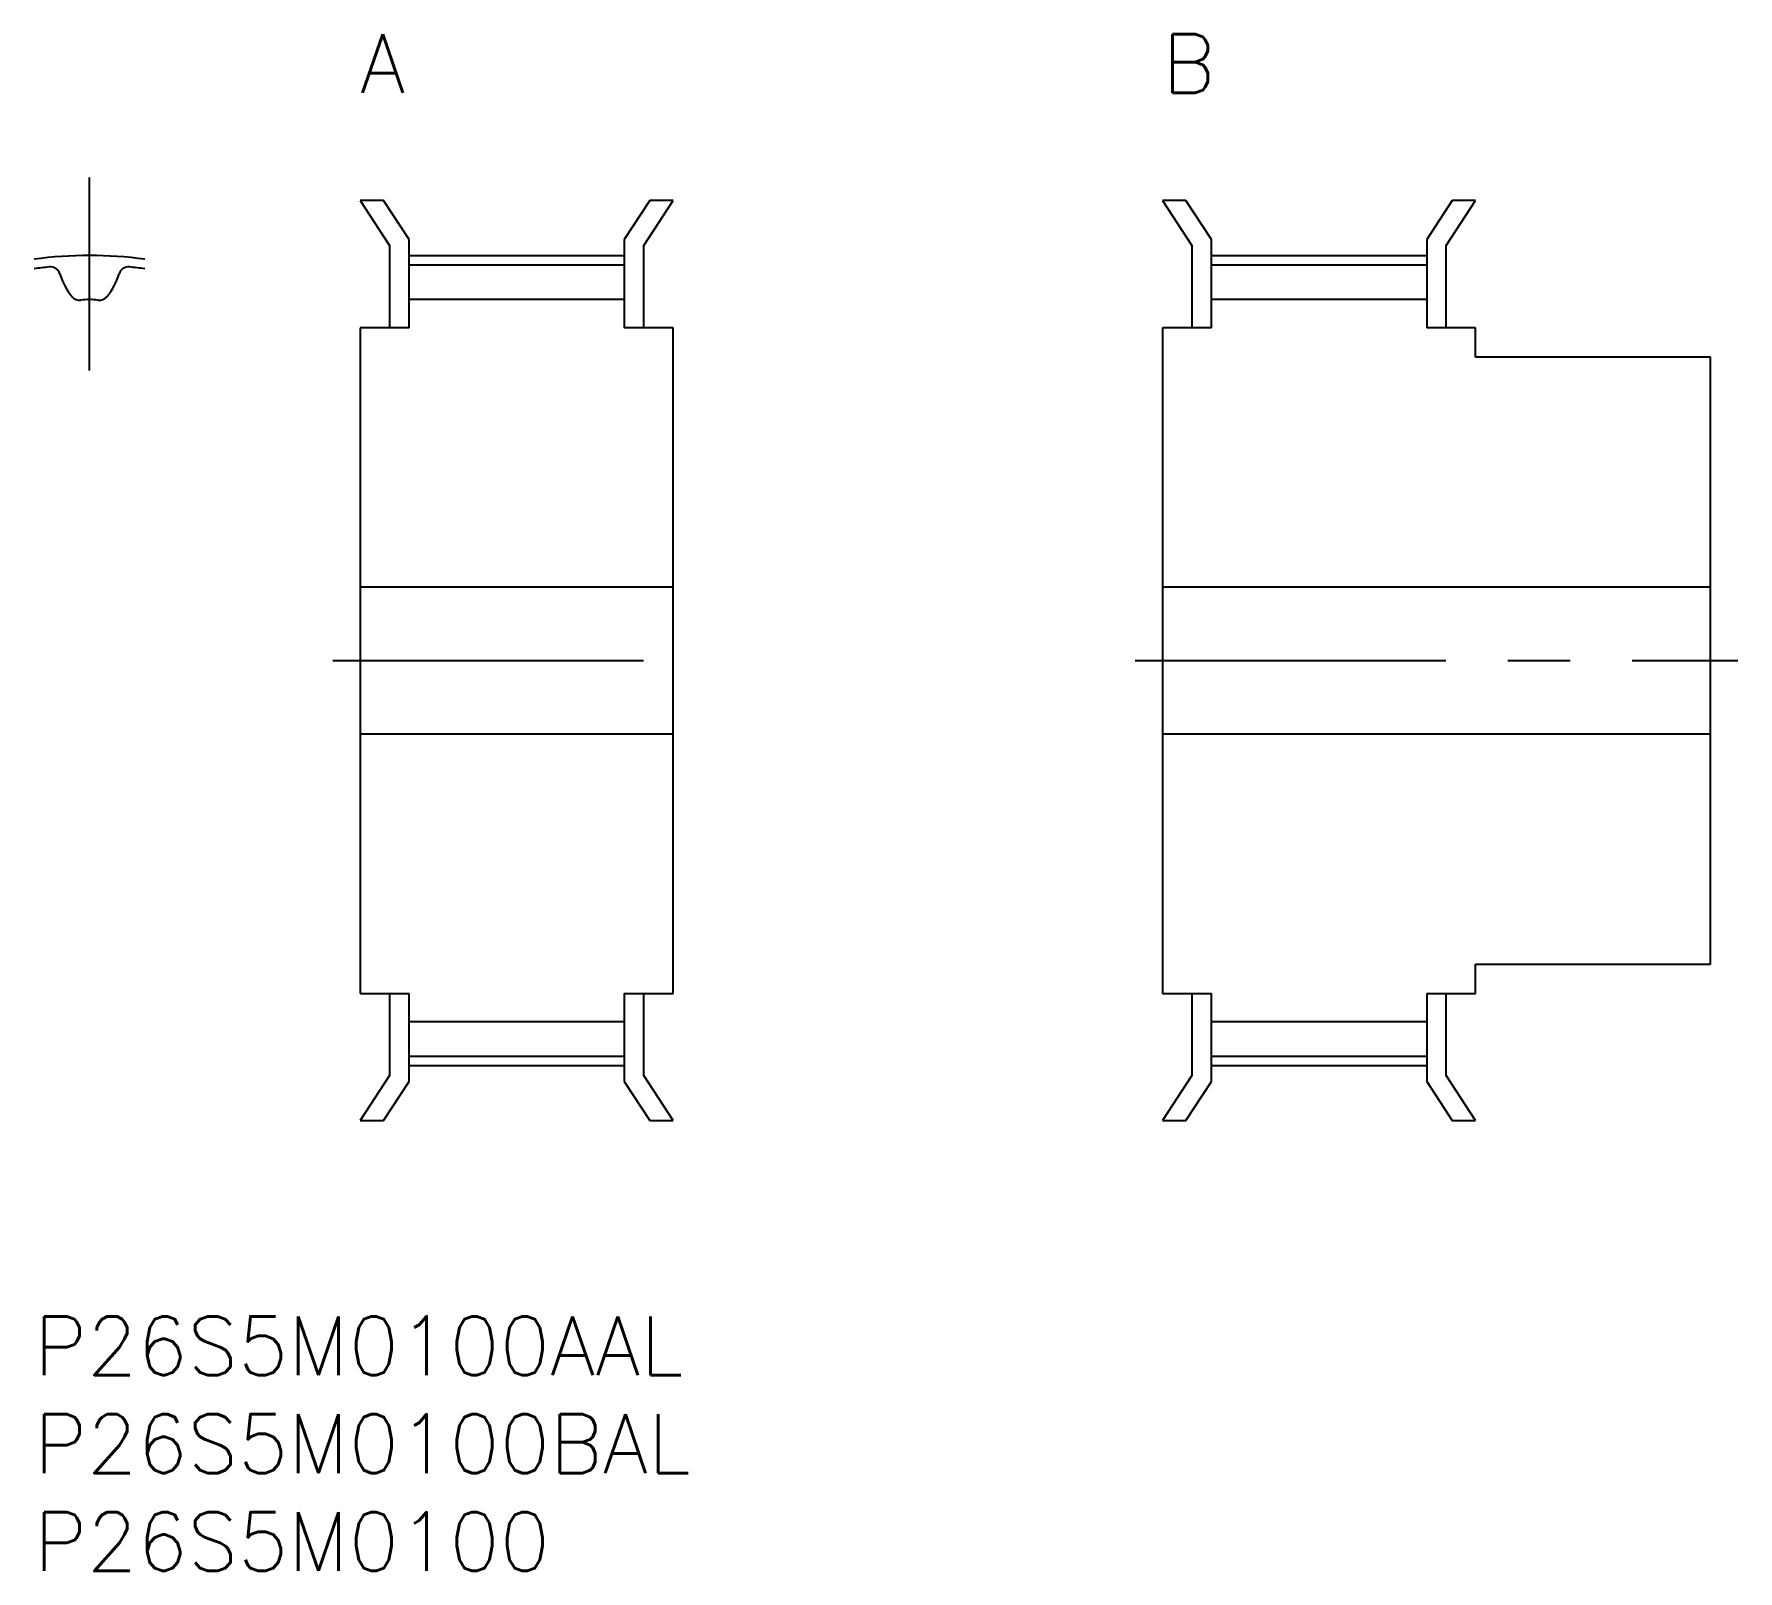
# Model space of a CAD drawing. Extents: x 0 to 87.1, y -13 to 65.5.
import ezdxf

# ---------------------------------------------------------------- set-up
doc = ezdxf.new("R2010")
doc.units = 0
doc.header["$LTSCALE"] = 0.5
doc.linetypes.add('CENTER', pattern=[50.8, 31.75, -6.35, 6.35, -6.35])
for name, color, linetype in [('MSM_CENTER', 1, 'CENTER'), ('MSM_CONTINUOUS', 7, 'CONTINUOUS'), ('MSM_PART_NUMBER', 7, 'CONTINUOUS')]:
    doc.layers.add(name, color=color, linetype=linetype)
doc.styles.get("Standard").update_dxf_attribs({"font": 'txt.shx', "height": 1, "bigfont": 'bigfont.shx'})

# ---------------------------------------------------------------- blocks, each defined once
blk = doc.blocks.new('*U36')
at = {"layer": 'MSM_PART_NUMBER'}
blk.add_text('A', height=3, dxfattribs=at).set_placement((16.657, 62.5))
blk = doc.blocks.new('*U37')
at = {"layer": 'MSM_PART_NUMBER'}
blk.add_text('B', height=3, dxfattribs=at).set_placement((57.657, 62.5))
blk = doc.blocks.new('*U38')
at = {"layer": 'MSM_PART_NUMBER'}
blk.add_text('P26S5M0100', height=3, dxfattribs=at).set_placement((0, -13))
blk = doc.blocks.new('*U39')
at = {"layer": 'MSM_PART_NUMBER'}
blk.add_text('P26S5M0100BAL', height=3, dxfattribs=at).set_placement((0, -8))
blk = doc.blocks.new('*U40')
at = {"layer": 'MSM_PART_NUMBER'}
blk.add_text('P26S5M0100AAL', height=3, dxfattribs=at).set_placement((0, -3))

msp = doc.modelspace()

# ---------------------------------------------------------------- linework, layer by layer
at = {"layer": 'MSM_CENTER'}
for p, q in [((2.829, 48.312), (2.829, 58.175)), ((19.157, 54.19), (30.157, 54.19)), ((60.157, 54.19), (71.157, 54.19)), ((15.257, 33.5), (34.057, 33.5)), ((56.257, 33.5), (87.057, 33.5)), ((19.157, 12.81), (30.157, 12.81)), ((60.157, 12.81), (71.157, 12.81))]:
    msp.add_line(p, q, dxfattribs=at)
msp.add_arc((2.829, 33.5), 20.69, 82.14205, 97.85795, dxfattribs=at)
at = {"layer": 'MSM_CONTINUOUS'}
for p, q in [((17.852, 57), (16.657, 57)), ((16.657, 57), (18.157, 54.703)), ((19.157, 55), (17.852, 57)), ((31.463, 57), (30.157, 55)), ((31.157, 54.703), (32.657, 57)), ((32.657, 57), (31.463, 57)), ((58.852, 57), (57.657, 57)), ((57.657, 57), (59.157, 54.703)), ((60.157, 55), (58.852, 57)), ((72.463, 57), (71.157, 55)), ((72.157, 54.703), (73.657, 57)), ((73.657, 57), (72.463, 57)), ((19.157, 50.5), (19.157, 55)), ((30.157, 55), (30.157, 50.5)), ((60.157, 50.5), (60.157, 55)), ((71.157, 55), (71.157, 50.5)), ((18.157, 54.703), (18.157, 50.5)), ((31.157, 50.5), (31.157, 54.703)), ((59.157, 54.703), (59.157, 50.5)), ((72.157, 50.5), (72.157, 54.703)), ((19.157, 53.71), (30.157, 53.71)), ((60.157, 53.71), (71.157, 53.71)), ((30.157, 51.94), (19.157, 51.94)), ((71.157, 51.94), (60.157, 51.94)), ((16.657, 50.5), (16.657, 16.5)), ((19.157, 50.5), (16.657, 50.5)), ((32.657, 50.5), (30.157, 50.5)), ((32.657, 16.5), (32.657, 50.5)), ((57.657, 50.5), (57.657, 16.5)), ((60.157, 50.5), (57.657, 50.5)), ((73.657, 50.5), (71.157, 50.5)), ((73.657, 49), (73.657, 50.5)), ((85.657, 49), (73.657, 49)), ((85.657, 18), (85.657, 49)), ((32.657, 37.25), (16.657, 37.25)), ((85.657, 37.25), (57.657, 37.25)), ((16.657, 29.75), (32.657, 29.75)), ((57.657, 29.75), (85.657, 29.75)), ((73.657, 16.5), (73.657, 18)), ((73.657, 18), (85.657, 18)), ((16.657, 16.5), (19.157, 16.5)), ((18.157, 16.5), (18.157, 12.297)), ((19.157, 12), (19.157, 16.5)), ((30.157, 16.5), (30.157, 12)), ((30.157, 16.5), (32.657, 16.5)), ((31.157, 12.297), (31.157, 16.5)), ((57.657, 16.5), (60.157, 16.5)), ((59.157, 16.5), (59.157, 12.297)), ((60.157, 12), (60.157, 16.5)), ((71.157, 16.5), (71.157, 12)), ((71.157, 16.5), (73.657, 16.5)), ((72.157, 12.297), (72.157, 16.5)), ((19.157, 15.06), (30.157, 15.06)), ((60.157, 15.06), (71.157, 15.06)), ((19.157, 13.29), (30.157, 13.29)), ((60.157, 13.29), (71.157, 13.29)), ((18.157, 12.297), (16.657, 10)), ((32.657, 10), (31.157, 12.297)), ((59.157, 12.297), (57.657, 10)), ((73.657, 10), (72.157, 12.297)), ((17.852, 10), (19.157, 12)), ((30.157, 12), (31.463, 10)), ((58.852, 10), (60.157, 12)), ((71.157, 12), (72.463, 10)), ((16.657, 10), (17.852, 10)), ((31.463, 10), (32.657, 10)), ((57.657, 10), (58.852, 10)), ((72.463, 10), (73.657, 10))]:
    msp.add_line(p, q, dxfattribs=at)
for centre, radius, start, end in [((2.829, 33.5), 20.21, 95.80035, 98.0458), ((0.837, 53.109), 0.5, 16.63865, 95.80035), ((4.454, 54.19), 3.275, 196.63865, 219.99096), ((1.204, 54.19), 3.275, 320.00904, 343.36135), ((4.821, 53.109), 0.5, 84.19965, 163.36135), ((2.829, 33.5), 20.21, 81.9542, 84.19965), ((2.328, 52.407), 0.5, 219.99096, 277.62736), ((2.829, 48.665), 3.275, 82.37264, 97.62736), ((3.33, 52.407), 0.5, 262.37264, 320.00904)]:
    msp.add_arc(centre, radius, start, end, dxfattribs=at)

# ---------------------------------------------------------------- block references
for name in ['*U36', '*U37', '*U40', '*U39', '*U38']:
    msp.add_blockref(name, (0, 0), dxfattribs=at)

doc.saveas('drawing.dxf')
